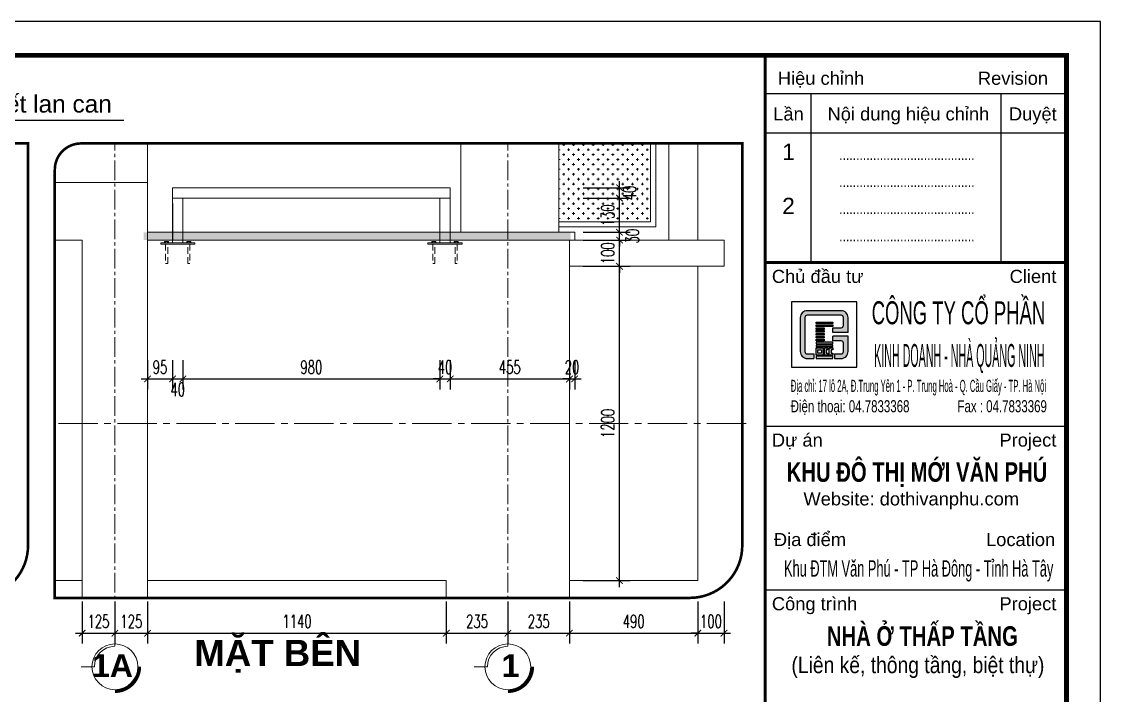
# Model space of a CAD drawing. Header units: millimetres. Extents: x -229618 to 2906, y -178063 to 96806.
# Drawn here: x -78039 to -73921, y -51573 to -49001 of the extents above; entities that cross this region are included whole.
import ezdxf
from ezdxf.enums import TextEntityAlignment as Align

# ---------------------------------------------------------------- set-up
doc = ezdxf.new("R2010")
doc.units = ezdxf.units.MM
doc.header["$LTSCALE"] = 200
doc.header["$MEASUREMENT"] = 0
doc.header["$PDMODE"] = 3
doc.header["$PDSIZE"] = 50
doc.linetypes.add('CENTER2', pattern=[1.125, 0.75, -0.125, 0.125, -0.125])
doc.linetypes.add('DASHED2', pattern=[0.375, 0.25, -0.125])
doc.layers.get('0').update_dxf_attribs({"color": 95, "linetype": 'CONTINUOUS'})
doc.layers.get('DEFPOINTS').update_dxf_attribs({"linetype": 'CONTINUOUS'})
for name, color, linetype in [('CUA', 145, 'CONTINUOUS'), ('DIM', 251, 'CONTINUOUS'), ('KHUNGTEN', 7, 'CONTINUOUS'), ('TEXT', 33, 'CONTINUOUS')]:
    doc.layers.add(name, color=color, linetype=linetype)
for name, color, linetype, lineweight in [('hatch', 250, 'CONTINUOUS', 5), ('khuat', 8, 'DASHED2', 15), ('nho', 252, 'CONTINUOUS', 15), ('thay', 7, 'CONTINUOUS', 18), ('tim', 18, 'CENTER2', 9)]:
    doc.layers.add(name, color=color, linetype=linetype, lineweight=lineweight)
doc.layers.add('in', color=203, linetype='CONTINUOUS', lineweight=5, plot=False)
doc.styles.add('Aria H B iso', font='Vharialb_0.ttf')
doc.styles.add('Arial iso', font='vnarial_0.ttf')
doc.styles.add('Arial N  iso', font='vnarialn_0.ttf')
doc.styles.add('khung', font='Vhcentn_0.ttf')
doc.styles.add('NHO2', font='vncc-rms.shx', dxfattribs={"width": 0.65})
doc.styles.add('Scale', font='vnsimli.shx', dxfattribs={"width": 0.65, "bigfont": 'bigfont.shx'})
doc.dimstyles.new('Scale', dxfattribs={"dimscale": 75, "dimtxt": 2, "dimasz": 1, "dimexe": 1.6, "dimexo": 0, "dimgap": 0.8, "dimtad": 1, "dimdec": 0, "dimzin": 0, "dimdsep": 46, "dimtxsty": 'Scale', "dimblk": 'ARCHTICK', "dimcen": 0.1, "dimdle": 1, "dimclrd": 256, "dimclre": 256, "dimclrt": 3, "dimadec": 0, "dimazin": 0, "dimtfac": 1, "dimtdec": 0, "dimtix": 1, "dimtmove": 2, "dimatfit": 3, "dimldrblk": 'ARCHTICK', "dimfxl": 0, "dimtolj": 1, "dimtzin": 0, "dimarcsym": 0})

# ---------------------------------------------------------------- blocks, each defined once
blk = doc.blocks.new('LO GO NHA QUANG NINH')
at = {"layer": 'hatch', "lineweight": -2}
for points in [[(865, 759, 0.414214), (759, 865), (241, 865, 0.414214), (135, 759), (135, 500), (205, 500), (205, 759, -0.414214), (241, 795), (759, 795, -0.414214), (795, 759), (795, 640, -0.414214), (759, 604), (632, 604), (632, 533), (865, 533)], [(342, 205), (241, 205, -0.414214), (205, 241), (205, 500), (135, 500), (135, 241, 0.414214), (241, 135), (342, 135)], [(865, 474), (632, 474), (632, 404), (759, 404, -0.414214), (795, 368), (795, 241, -0.414214), (759, 205), (658, 205), (658, 135), (759, 135, 0.414214), (865, 241)]]:
    blk.add_hatch(color=32, dxfattribs=at).paths.add_polyline_path(points)
h = blk.add_hatch(color=32, dxfattribs=at)
h.paths.add_polyline_path([(378, 428), (499, 428), (499, 404), (378, 404)])
h.paths.add_polyline_path([(378, 472), (499, 472), (499, 448), (378, 448)])
h.paths.add_polyline_path([(378, 516), (499, 516), (499, 492), (378, 492)])
h.paths.add_polyline_path([(378, 560), (499, 560), (499, 536), (378, 536)])
h.paths.add_polyline_path([(378, 604), (499, 604), (499, 580), (378, 580)])
h.paths.add_polyline_path([(378, 648), (632, 648), (632, 624), (378, 624)])
h.paths.add_polyline_path([(378, 692), (632, 692), (632, 668), (378, 668)])
h = blk.add_hatch(color=32, dxfattribs=at)
h.paths.add_polyline_path([(378, 316), (632, 316), (632, 340), (378, 340)])
h.paths.add_polyline_path([(378, 360), (632, 360), (632, 384), (378, 384)])
h.paths.add_polyline_path([(632, 216), (632, 188), (578, 188), (578, 296), (632, 296), (632, 268), (606, 268), (606, 216)])
h.paths.add_polyline_path([(558, 216), (558, 188), (503, 188), (503, 296), (558, 296), (558, 268), (532, 268), (532, 216)])
h.paths.add_polyline_path([(458, 216), (403, 216), (403, 268), (458, 268)], flags=16)
h.paths.add_polyline_path([(483, 188), (378, 188), (378, 296), (483, 296)])
h.paths.add_polyline_path([(378, 135), (632, 135), (632, 168), (378, 168)])
for p, q in [((632, 533), (632, 604)), ((865, 533), (632, 533)), ((865, 474), (632, 474)), ((632, 404), (632, 474)), ((342, 205), (342, 135)), ((658, 205), (658, 135))]:
    blk.add_line(p, q, dxfattribs=at)
for points in [[(865, 533), (865, 759, 0.414214), (759, 865), (241, 865, 0.414214), (135, 759), (135, 241, 0.414214), (241, 135), (342, 135)], [(632, 604), (759, 604, 0.414214), (795, 640), (795, 759, 0.414214), (759, 795), (241, 795, 0.414214), (205, 759), (205, 241, 0.414214), (241, 205), (342, 205)], [(658, 205), (759, 205, 0.414214), (795, 241), (795, 368, 0.414214), (759, 404), (632, 404)], [(658, 135), (759, 135, 0.414214), (865, 241), (865, 474)]]:
    blk.add_lwpolyline(points, format="xyb", dxfattribs=at)
for points in [[(378, 692), (632, 692), (632, 668), (378, 668)], [(378, 648), (632, 648), (632, 624), (378, 624)], [(378, 604), (499, 604), (499, 580), (378, 580)], [(378, 560), (499, 560), (499, 536), (378, 536)], [(378, 516), (499, 516), (499, 492), (378, 492)], [(378, 472), (499, 472), (499, 448), (378, 448)], [(378, 428), (499, 428), (499, 404), (378, 404)], [(378, 360), (632, 360), (632, 384), (378, 384)], [(378, 316), (632, 316), (632, 340), (378, 340)], [(483, 188), (378, 188), (378, 296), (483, 296)], [(378, 135), (632, 135), (632, 168), (378, 168)], [(458, 216), (403, 216), (403, 268), (458, 268)]]:
    blk.add_lwpolyline(points, close=True, dxfattribs=at)
for points in [[(558, 216), (558, 188), (503, 188), (503, 296), (558, 296), (558, 268), (532, 268), (532, 216), (558, 216)], [(632, 216), (632, 188), (578, 188), (578, 296), (632, 296), (632, 268), (606, 268), (606, 216), (632, 216)]]:
    blk.add_lwpolyline(points, dxfattribs=at)
at = {"layer": 'thay', "lineweight": -2}
blk.add_lwpolyline([(0, 0), (1000, 0), (1000, 1000), (0, 1000)], close=True, dxfattribs=at)
blk = doc.blocks.new('KhungA3')
at = {"layer": 'DEFPOINTS', "color": 8}
blk.add_lwpolyline([(-3.74, 3.81), (416.31, 3.81), (416.31, 300.81), (-3.74, 300.81)], close=True, dxfattribs=at)
at = {"layer": 'KHUNGTEN', "color": 4}
for points, const_width in [([(7.54, 8.99), (411.13, 8.99), (411.13, 295.64), (7.54, 295.64)], 0.724), ([(365.13, 295.64), (411.13, 295.64), (411.13, 8.99), (365.13, 8.99)], 0.466)]:
    blk.add_lwpolyline(points, close=True, dxfattribs=dict(at, const_width=const_width))
at = {"layer": 'KHUNGTEN', "color": 8, "const_width": 0.207}
for points in [[(365.13, 289.81), (411.13, 289.81)], [(372.13, 289.81), (372.13, 264.01)], [(401.13, 289.81), (401.13, 264.01)], [(365.13, 283.81), (411.13, 283.81)], [(365.13, 239.01), (411.13, 239.01)], [(365.13, 214.01), (411.13, 214.01)]]:
    blk.add_lwpolyline(points, dxfattribs=at)
at = {"layer": 'KHUNGTEN', "color": 4, "const_width": 0.466}
blk.add_lwpolyline([(365.13, 264.01), (411.13, 264.01)], dxfattribs=at)
at = {"layer": 'KHUNGTEN'}
blk.add_lwpolyline([(369.13, 248.01), (379.13, 248.01), (379.13, 258.01), (369.13, 258.01)], close=True, dxfattribs=at)
at = {"layer": 'DIM', "linetype": 'Continuous', "xscale": 0.009999999999999998, "yscale": 0.009999999999999998, "zscale": 0.009999999999999992}
blk.add_blockref('LO GO NHA QUANG NINH', (369.13, 248.01), dxfattribs=at)
at = {"layer": 'KHUNGTEN', "color": 8, "style": 'Arial iso'}
for s, height, width, p in [('HiÖu chØnh', 2, 1, (367.05, 291.16)), ('Chñ ®Çu t\xad', 2, 1, (366.14, 260.9)), ('§iÖn tho¹i: 04.7833368', 1.8479, 0.679517, (369.01, 241.14)), ('Dù ¸n', 2, 1, (366.14, 235.9)), ('Website: dothivanphu.com', 2, 1, (370.96, 226.92)), ('§Þa ®iÓm', 2, 1, (366.45, 220.71)), ('C«ng tr×nh', 2, 1, (366.14, 210.9))]:
    blk.add_text(s, height=height, dxfattribs=dict(at, width=width)).set_placement(p)
for s, height, width, p in [('Revision', 2, 1, (408.31, 291.16)), ('Client', 2, 1, (409.58, 260.9)), ('Fax : 04.7833369', 1.8479, 0.679517, (408.13, 241.14)), ('Project', 2, 1, (409.58, 235.9)), ('Location', 2, 1, (409.4, 220.71)), ('Project', 2, 1, (409.58, 210.9))]:
    blk.add_text(s, height=height, dxfattribs=dict(at, width=width)).set_placement(p, align=Align.RIGHT)
at = {"layer": 'KHUNGTEN', "color": 8, "style": 'Arial iso', "width": 1}
for s, p in [('LÇn', (368.68, 286.71)), ('Néi dung hiÖu chØnh', (386.99, 286.71)), ('DuyÖt', (405.98, 286.71))]:
    blk.add_text(s, height=2, dxfattribs=at).set_placement(p, align=Align.MIDDLE_CENTER)
at = {"layer": 'KHUNGTEN', "color": 8}
for s, height, style, width, p in [('1', 2.5, 'Arial N  iso', 1, (368.68, 279.67)), ('........................................', 1.738, 'NHO2', 0.8, (386.75, 279.67)), ('........................................', 1.738, 'NHO2', 0.8, (386.75, 275.53)), ('2', 2.5, 'Arial N  iso', 1, (368.68, 271.4)), ('........................................', 1.738, 'NHO2', 0.8, (386.75, 271.4)), ('........................................', 1.738, 'NHO2', 0.8, (386.75, 267.26))]:
    blk.add_text(s, height=height, dxfattribs=dict(at, style=style, width=width)).set_placement(p, align=Align.CENTER)
at = {"layer": 'KHUNGTEN', "style": 'khung'}
for s, width, p, p2 in [('c«ng ty cæ phÇn', 0.567651, (381.38, 254.59), (407.88, 254.59)), ('KINH DOANH - NHµ QU¶NG NINH', 0.310766, (381.76, 248.07), (407.76, 248.07))]:
    blk.add_text(s, height=3.5, dxfattribs=dict(at, width=width)).set_placement(p, p2, align=Align.FIT)
at = {"layer": 'KHUNGTEN', "color": 8, "style": 'Arial iso', "width": 0.452509}
blk.add_text('§Þa chØ: 17 l« 2A, §.Trung Yªn 1 - P. Trung Hoµ - Q. CÇu GiÊy - TP. Hµ Néi', height=1.8479, dxfattribs=at).set_placement((369.04, 244.25), (408, 244.25), align=Align.FIT)
at = {"layer": 'KHUNGTEN', "color": 7}
for s, height, style, width, p, p2 in [('KHU §¤ THÞ MíI V¡N PHó', 3, 'Aria H B iso', 0.742905, (368.41, 230.52), (408.19, 230.52)), ('Khu §TM V¨n Phó - TP Hµ §«ng - TØnh Hµ T©y', 2.5, 'Arial iso', 0.558949, (368, 216.04), (409.11, 216.04)), ('nhµ ë thÊp tÇng ', 3, 'Aria H B iso', 0.745677, (374.53, 205.47), (404.57, 205.47)), ('(Liªn kÕ, th«ng tÇng, biÖt thù)', 2.5, 'Arial iso', 0.850064, (369.13, 201.3), (407.75, 201.3))]:
    blk.add_text(s, height=height, dxfattribs=dict(at, style=style, width=width)).set_placement(p, p2, align=Align.FIT)
blk = doc.blocks.new('_ArchTick')
at = {"color": 0, "linetype": 'ByBlock', "const_width": 0.15}
blk.add_lwpolyline([(-0.5, -0.5), (0.5, 0.5)], dxfattribs=at)
blk = doc.blocks.new('*D2674')
at = {"layer": 'DEFPOINTS', "color": 0}
for p in [(-77807.9, -51214.3), (-77682.9, -51214.3), (-77682.9, -51335.8)]:
    blk.add_point(p, dxfattribs=at)
at = {"layer": 'DIM', "lineweight": -2}
for p, q in [((-77807.9, -51214.3), (-77807.9, -51375.8)), ((-77682.9, -51214.3), (-77682.9, -51375.8)), ((-77832.9, -51335.8), (-77657.9, -51335.8))]:
    blk.add_line(p, q, dxfattribs=at)
at = {"layer": 'DIM', "lineweight": -2, "xscale": 25, "yscale": 25, "zscale": 25, "rotation": 180}
blk.add_blockref('_ArchTick', (-77807.9, -51335.8), dxfattribs=at)
at = {"layer": 'DIM', "lineweight": -2, "xscale": 25, "yscale": 25, "zscale": 25}
blk.add_blockref('_ArchTick', (-77682.9, -51335.8), dxfattribs=at)
at = {"layer": 'DIM', "color": 3, "insert": (-77745.4, -51290.8), "char_height": 50, "attachment_point": 5, "style": 'Scale'}
blk.add_mtext('\\A1;125', dxfattribs=at)
blk = doc.blocks.new('*D2675')
at = {"layer": 'DEFPOINTS', "color": 0}
for p in [(-77682.9, -51214.3), (-77557.9, -51214.3), (-77557.9, -51335.8)]:
    blk.add_point(p, dxfattribs=at)
at = {"layer": 'DIM', "lineweight": -2}
for p, q in [((-77682.9, -51214.3), (-77682.9, -51375.8)), ((-77557.9, -51214.3), (-77557.9, -51375.8)), ((-77707.9, -51335.8), (-77532.9, -51335.8))]:
    blk.add_line(p, q, dxfattribs=at)
at = {"layer": 'DIM', "lineweight": -2, "xscale": 25, "yscale": 25, "zscale": 25, "rotation": 180}
blk.add_blockref('_ArchTick', (-77682.9, -51335.8), dxfattribs=at)
at = {"layer": 'DIM', "lineweight": -2, "xscale": 25, "yscale": 25, "zscale": 25}
blk.add_blockref('_ArchTick', (-77557.9, -51335.8), dxfattribs=at)
at = {"layer": 'DIM', "color": 3, "insert": (-77620.4, -51290.8), "char_height": 50, "attachment_point": 5, "style": 'Scale'}
blk.add_mtext('\\A1;125', dxfattribs=at)
blk = doc.blocks.new('*D2676')
at = {"layer": 'DEFPOINTS', "color": 0}
for p in [(-77557.9, -51214.3), (-76417.9, -51214.3), (-76417.9, -51335.8)]:
    blk.add_point(p, dxfattribs=at)
at = {"layer": 'DIM', "lineweight": -2}
for p, q in [((-77557.9, -51214.3), (-77557.9, -51375.8)), ((-76417.9, -51214.3), (-76417.9, -51375.8)), ((-77582.9, -51335.8), (-76392.9, -51335.8))]:
    blk.add_line(p, q, dxfattribs=at)
at = {"layer": 'DIM', "lineweight": -2, "xscale": 25, "yscale": 25, "zscale": 25, "rotation": 180}
blk.add_blockref('_ArchTick', (-77557.9, -51335.8), dxfattribs=at)
at = {"layer": 'DIM', "lineweight": -2, "xscale": 25, "yscale": 25, "zscale": 25}
blk.add_blockref('_ArchTick', (-76417.9, -51335.8), dxfattribs=at)
at = {"layer": 'DIM', "color": 3, "insert": (-76987.9, -51290.8), "char_height": 50, "attachment_point": 5, "style": 'Scale'}
blk.add_mtext('\\A1;1140', dxfattribs=at)
blk = doc.blocks.new('*D2677')
at = {"layer": 'DEFPOINTS', "color": 0}
for p in [(-76417.9, -51214.3), (-76182.9, -51214.3), (-76182.9, -51335.8)]:
    blk.add_point(p, dxfattribs=at)
at = {"layer": 'DIM', "lineweight": -2}
for p, q in [((-76417.9, -51214.3), (-76417.9, -51375.8)), ((-76182.9, -51214.3), (-76182.9, -51375.8)), ((-76442.9, -51335.8), (-76157.9, -51335.8))]:
    blk.add_line(p, q, dxfattribs=at)
at = {"layer": 'DIM', "lineweight": -2, "xscale": 25, "yscale": 25, "zscale": 25, "rotation": 180}
blk.add_blockref('_ArchTick', (-76417.9, -51335.8), dxfattribs=at)
at = {"layer": 'DIM', "lineweight": -2, "xscale": 25, "yscale": 25, "zscale": 25}
blk.add_blockref('_ArchTick', (-76182.9, -51335.8), dxfattribs=at)
at = {"layer": 'DIM', "color": 3, "insert": (-76300.4, -51290.8), "char_height": 50, "attachment_point": 5, "style": 'Scale'}
blk.add_mtext('\\A1;235', dxfattribs=at)
blk = doc.blocks.new('*D2678')
at = {"layer": 'DEFPOINTS', "color": 0}
for p in [(-76182.9, -51214.3), (-75947.9, -51214.3), (-75947.9, -51335.8)]:
    blk.add_point(p, dxfattribs=at)
at = {"layer": 'DIM', "lineweight": -2}
for p, q in [((-76182.9, -51214.3), (-76182.9, -51375.8)), ((-75947.9, -51214.3), (-75947.9, -51375.8)), ((-76207.9, -51335.8), (-75922.9, -51335.8))]:
    blk.add_line(p, q, dxfattribs=at)
at = {"layer": 'DIM', "lineweight": -2, "xscale": 25, "yscale": 25, "zscale": 25, "rotation": 180}
blk.add_blockref('_ArchTick', (-76182.9, -51335.8), dxfattribs=at)
at = {"layer": 'DIM', "lineweight": -2, "xscale": 25, "yscale": 25, "zscale": 25}
blk.add_blockref('_ArchTick', (-75947.9, -51335.8), dxfattribs=at)
at = {"layer": 'DIM', "color": 3, "insert": (-76065.4, -51290.8), "char_height": 50, "attachment_point": 5, "style": 'Scale'}
blk.add_mtext('\\A1;235', dxfattribs=at)
blk = doc.blocks.new('*D2679')
at = {"layer": 'DEFPOINTS', "color": 0}
for p in [(-75947.9, -51214.3), (-75457.9, -51214.3), (-75457.9, -51335.8)]:
    blk.add_point(p, dxfattribs=at)
at = {"layer": 'DIM', "lineweight": -2}
for p, q in [((-75947.9, -51214.3), (-75947.9, -51375.8)), ((-75457.9, -51214.3), (-75457.9, -51375.8)), ((-75972.9, -51335.8), (-75432.9, -51335.8))]:
    blk.add_line(p, q, dxfattribs=at)
at = {"layer": 'DIM', "lineweight": -2, "xscale": 25, "yscale": 25, "zscale": 25, "rotation": 180}
blk.add_blockref('_ArchTick', (-75947.9, -51335.8), dxfattribs=at)
at = {"layer": 'DIM', "lineweight": -2, "xscale": 25, "yscale": 25, "zscale": 25}
blk.add_blockref('_ArchTick', (-75457.9, -51335.8), dxfattribs=at)
at = {"layer": 'DIM', "color": 3, "insert": (-75702.9, -51290.8), "char_height": 50, "attachment_point": 5, "style": 'Scale'}
blk.add_mtext('\\A1;490', dxfattribs=at)
blk = doc.blocks.new('*D2680')
at = {"layer": 'DEFPOINTS', "color": 0}
for p in [(-75457.9, -51214.3), (-75357.9, -51214.3), (-75357.9, -51335.8)]:
    blk.add_point(p, dxfattribs=at)
at = {"layer": 'DIM', "lineweight": -2}
for p, q in [((-75457.9, -51214.3), (-75457.9, -51375.8)), ((-75357.9, -51214.3), (-75357.9, -51375.8)), ((-75457.9, -51335.8), (-75482.9, -51335.8)), ((-75457.9, -51335.8), (-75357.9, -51335.8)), ((-75357.9, -51335.8), (-75332.9, -51335.8))]:
    blk.add_line(p, q, dxfattribs=at)
at = {"layer": 'DIM', "lineweight": -2, "xscale": 25, "yscale": 25, "zscale": 25}
blk.add_blockref('_ArchTick', (-75457.9, -51335.8), dxfattribs=at)
at = {"layer": 'DIM', "lineweight": -2, "xscale": 25, "yscale": 25, "zscale": 25, "rotation": 180}
blk.add_blockref('_ArchTick', (-75357.9, -51335.8), dxfattribs=at)
at = {"layer": 'DIM', "color": 3, "insert": (-75407.9, -51290.8), "char_height": 50, "attachment_point": 5, "style": 'Scale'}
blk.add_mtext('\\A1;100', dxfattribs=at)
blk = doc.blocks.new('*D2681')
at = {"layer": 'DEFPOINTS', "color": 0}
for p in [(-77557.9, -50293.7), (-77462.9, -50293.7), (-77462.9, -50365.1)]:
    blk.add_point(p, dxfattribs=at)
at = {"layer": 'DIM', "lineweight": -2}
for p, q in [((-77557.9, -50293.7), (-77557.9, -50405.1)), ((-77462.9, -50293.7), (-77462.9, -50405.1)), ((-77582.9, -50365.1), (-77437.9, -50365.1))]:
    blk.add_line(p, q, dxfattribs=at)
at = {"layer": 'DIM', "lineweight": -2, "xscale": 25, "yscale": 25, "zscale": 25, "rotation": 180}
blk.add_blockref('_ArchTick', (-77557.9, -50365.1), dxfattribs=at)
at = {"layer": 'DIM', "lineweight": -2, "xscale": 25, "yscale": 25, "zscale": 25}
blk.add_blockref('_ArchTick', (-77462.9, -50365.1), dxfattribs=at)
at = {"layer": 'DIM', "color": 3, "insert": (-77510.4, -50320.1), "char_height": 50, "attachment_point": 5, "style": 'Scale'}
blk.add_mtext('\\A1;95', dxfattribs=at)
blk = doc.blocks.new('*D2682')
at = {"layer": 'DEFPOINTS', "color": 0}
for p in [(-77462.9, -50293.7), (-77422.9, -50293.7), (-77422.9, -50365.1)]:
    blk.add_point(p, dxfattribs=at)
at = {"layer": 'DIM', "lineweight": -2}
for p, q in [((-77462.9, -50293.7), (-77462.9, -50405.1)), ((-77422.9, -50293.7), (-77422.9, -50405.1)), ((-77487.9, -50365.1), (-77397.9, -50365.1))]:
    blk.add_line(p, q, dxfattribs=at)
at = {"layer": 'DIM', "lineweight": -2, "xscale": 25, "yscale": 25, "zscale": 25, "rotation": 180}
blk.add_blockref('_ArchTick', (-77462.9, -50365.1), dxfattribs=at)
at = {"layer": 'DIM', "lineweight": -2, "xscale": 25, "yscale": 25, "zscale": 25}
blk.add_blockref('_ArchTick', (-77422.9, -50365.1), dxfattribs=at)
at = {"layer": 'DIM', "color": 3, "insert": (-77442.9, -50405.5), "char_height": 50, "attachment_point": 5, "style": 'Scale'}
blk.add_mtext('\\A1;40', dxfattribs=at)
blk = doc.blocks.new('*D2683')
at = {"layer": 'DEFPOINTS', "color": 0}
for p in [(-77422.9, -50293.7), (-76442.9, -50293.7), (-76442.9, -50365.1)]:
    blk.add_point(p, dxfattribs=at)
at = {"layer": 'DIM', "lineweight": -2}
for p, q in [((-77422.9, -50293.7), (-77422.9, -50405.1)), ((-76442.9, -50293.7), (-76442.9, -50405.1)), ((-77447.9, -50365.1), (-76417.9, -50365.1))]:
    blk.add_line(p, q, dxfattribs=at)
at = {"layer": 'DIM', "lineweight": -2, "xscale": 25, "yscale": 25, "zscale": 25, "rotation": 180}
blk.add_blockref('_ArchTick', (-77422.9, -50365.1), dxfattribs=at)
at = {"layer": 'DIM', "lineweight": -2, "xscale": 25, "yscale": 25, "zscale": 25}
blk.add_blockref('_ArchTick', (-76442.9, -50365.1), dxfattribs=at)
at = {"layer": 'DIM', "color": 3, "insert": (-76932.9, -50320.1), "char_height": 50, "attachment_point": 5, "style": 'Scale'}
blk.add_mtext('\\A1;980', dxfattribs=at)
blk = doc.blocks.new('*D2684')
at = {"layer": 'DEFPOINTS', "color": 0}
for p in [(-76442.9, -50293.7), (-76402.9, -50293.7), (-76402.9, -50365.1)]:
    blk.add_point(p, dxfattribs=at)
at = {"layer": 'DIM', "lineweight": -2}
for p, q in [((-76442.9, -50293.7), (-76442.9, -50405.1)), ((-76402.9, -50293.7), (-76402.9, -50405.1)), ((-76442.9, -50365.1), (-76467.9, -50365.1)), ((-76442.9, -50365.1), (-76402.9, -50365.1)), ((-76402.9, -50365.1), (-76377.9, -50365.1))]:
    blk.add_line(p, q, dxfattribs=at)
at = {"layer": 'DIM', "lineweight": -2, "xscale": 25, "yscale": 25, "zscale": 25}
blk.add_blockref('_ArchTick', (-76442.9, -50365.1), dxfattribs=at)
at = {"layer": 'DIM', "lineweight": -2, "xscale": 25, "yscale": 25, "zscale": 25, "rotation": 180}
blk.add_blockref('_ArchTick', (-76402.9, -50365.1), dxfattribs=at)
at = {"layer": 'DIM', "color": 3, "insert": (-76422.9, -50320.1), "char_height": 50, "attachment_point": 5, "style": 'Scale'}
blk.add_mtext('\\A1;40', dxfattribs=at)
blk = doc.blocks.new('*D2685')
at = {"layer": 'DEFPOINTS', "color": 0}
for p in [(-76402.9, -50293.7), (-75947.9, -50293.7), (-75947.9, -50365.1)]:
    blk.add_point(p, dxfattribs=at)
at = {"layer": 'DIM', "lineweight": -2}
for p, q in [((-76402.9, -50293.7), (-76402.9, -50405.1)), ((-75947.9, -50293.7), (-75947.9, -50405.1)), ((-76427.9, -50365.1), (-75922.9, -50365.1))]:
    blk.add_line(p, q, dxfattribs=at)
at = {"layer": 'DIM', "lineweight": -2, "xscale": 25, "yscale": 25, "zscale": 25, "rotation": 180}
blk.add_blockref('_ArchTick', (-76402.9, -50365.1), dxfattribs=at)
at = {"layer": 'DIM', "lineweight": -2, "xscale": 25, "yscale": 25, "zscale": 25}
blk.add_blockref('_ArchTick', (-75947.9, -50365.1), dxfattribs=at)
at = {"layer": 'DIM', "color": 3, "insert": (-76175.4, -50320.1), "char_height": 50, "attachment_point": 5, "style": 'Scale'}
blk.add_mtext('\\A1;455', dxfattribs=at)
blk = doc.blocks.new('*D2686')
at = {"layer": 'DEFPOINTS', "color": 0}
for p in [(-75947.9, -50293.7), (-75927.9, -50293.7), (-75927.9, -50365.1)]:
    blk.add_point(p, dxfattribs=at)
at = {"layer": 'DIM', "lineweight": -2}
for p, q in [((-75947.9, -50293.7), (-75947.9, -50405.1)), ((-75927.9, -50293.7), (-75927.9, -50405.1)), ((-75947.9, -50365.1), (-75972.9, -50365.1)), ((-75947.9, -50365.1), (-75927.9, -50365.1)), ((-75927.9, -50365.1), (-75902.9, -50365.1))]:
    blk.add_line(p, q, dxfattribs=at)
at = {"layer": 'DIM', "lineweight": -2, "xscale": 25, "yscale": 25, "zscale": 25}
blk.add_blockref('_ArchTick', (-75947.9, -50365.1), dxfattribs=at)
at = {"layer": 'DIM', "lineweight": -2, "xscale": 25, "yscale": 25, "zscale": 25, "rotation": 180}
blk.add_blockref('_ArchTick', (-75927.9, -50365.1), dxfattribs=at)
at = {"layer": 'DIM', "color": 3, "insert": (-75937.9, -50320.1), "char_height": 50, "attachment_point": 5, "style": 'Scale'}
blk.add_mtext('\\A1;20', dxfattribs=at)
blk = doc.blocks.new('*U800')
at = {"layer": 'thay', "ltscale": 600}
for p, q in [((0, -434.9), (0, -384.9)), ((78.3, -513.2), (128.3, -513.2))]:
    blk.add_line(p, q, dxfattribs=at)
at = {"layer": 'thay', "ltscale": 600, "const_width": 12.5}
blk.add_lwpolyline([(-93.8, -513.2, 0.414214), (0, -607, 0.414214)], format="xyb", dxfattribs=at)
at = {"layer": 'thay', "ltscale": 600}
blk.add_circle((0, -513.2), 87.5, dxfattribs=at)
blk.add_arc((0, -513.2), 78.3, 0, 90, dxfattribs=at)
at = {"layer": 'TEXT', "linetype": 'Continuous', "style": 'Aria H B iso'}
blk.add_attdef('A', text='', height=87.5, dxfattribs=at).set_placement((0, -552.6), align=Align.CENTER)
blk = doc.blocks.new('*D2692')
at = {"layer": 'DEFPOINTS', "color": 0}
for p in [(-75894.9, -49934.9), (-75756.7, -49934.9), (-75894.9, -51134.9)]:
    blk.add_point(p, dxfattribs=at)
at = {"layer": 'DIM', "lineweight": -2}
for p, q in [((-75894.9, -49934.9), (-75716.7, -49934.9)), ((-75756.7, -51159.9), (-75756.7, -49909.9)), ((-75894.9, -51134.9), (-75716.7, -51134.9))]:
    blk.add_line(p, q, dxfattribs=at)
at = {"layer": 'DIM', "lineweight": -2, "xscale": 25, "yscale": 25, "zscale": 25}
for p, rotation in [((-75756.7, -49934.9), 90), ((-75756.7, -51134.9), 270)]:
    blk.add_blockref('_ArchTick', p, dxfattribs=dict(at, rotation=rotation))
at = {"layer": 'DIM', "color": 3, "insert": (-75801.7, -50534.9), "char_height": 50, "attachment_point": 5, "rotation": 90, "style": 'Scale'}
blk.add_mtext('\\A1;1200', dxfattribs=at)
blk = doc.blocks.new('*D2693')
at = {"layer": 'DEFPOINTS', "color": 0}
for p in [(-75894.9, -49834.9), (-75756.7, -49834.9), (-75894.9, -49934.9)]:
    blk.add_point(p, dxfattribs=at)
at = {"layer": 'DIM', "lineweight": -2}
for p, q in [((-75756.7, -49834.9), (-75756.7, -49809.9)), ((-75894.9, -49834.9), (-75716.7, -49834.9)), ((-75756.7, -49934.9), (-75756.7, -49834.9)), ((-75894.9, -49934.9), (-75716.7, -49934.9)), ((-75756.7, -49934.9), (-75756.7, -49959.9))]:
    blk.add_line(p, q, dxfattribs=at)
at = {"layer": 'DIM', "lineweight": -2, "xscale": 25, "yscale": 25, "zscale": 25}
for p, rotation in [((-75756.7, -49834.9), 270), ((-75756.7, -49934.9), 90)]:
    blk.add_blockref('_ArchTick', p, dxfattribs=dict(at, rotation=rotation))
at = {"layer": 'DIM', "color": 3, "insert": (-75801.7, -49884.9), "char_height": 50, "attachment_point": 5, "rotation": 90, "style": 'Scale'}
blk.add_mtext('\\A1;100', dxfattribs=at)
blk = doc.blocks.new('*D2694')
at = {"layer": 'DEFPOINTS', "color": 0}
for p in [(-75894.9, -49804.9), (-75756.7, -49804.9), (-75894.9, -49834.9)]:
    blk.add_point(p, dxfattribs=at)
at = {"layer": 'DIM', "lineweight": -2}
for p, q in [((-75756.7, -49804.9), (-75756.7, -49779.9)), ((-75894.9, -49804.9), (-75716.7, -49804.9)), ((-75756.7, -49834.9), (-75756.7, -49804.9)), ((-75894.9, -49834.9), (-75716.7, -49834.9)), ((-75756.7, -49834.9), (-75756.7, -49859.9))]:
    blk.add_line(p, q, dxfattribs=at)
at = {"layer": 'DIM', "lineweight": -2, "xscale": 25, "yscale": 25, "zscale": 25}
for p, rotation in [((-75756.7, -49804.9), 270), ((-75756.7, -49834.9), 90)]:
    blk.add_blockref('_ArchTick', p, dxfattribs=dict(at, rotation=rotation))
at = {"layer": 'DIM', "color": 3, "insert": (-75707.4, -49819.9), "char_height": 50, "attachment_point": 5, "rotation": 90, "style": 'Scale'}
blk.add_mtext('\\A1;30', dxfattribs=at)
blk = doc.blocks.new('*D2695')
at = {"layer": 'DEFPOINTS', "color": 0}
for p in [(-75894.9, -49674.9), (-75756.7, -49674.9), (-75894.9, -49804.9)]:
    blk.add_point(p, dxfattribs=at)
at = {"layer": 'DIM', "lineweight": -2}
for p, q in [((-75756.7, -49829.9), (-75756.7, -49649.9)), ((-75894.9, -49674.9), (-75716.7, -49674.9)), ((-75894.9, -49804.9), (-75716.7, -49804.9))]:
    blk.add_line(p, q, dxfattribs=at)
at = {"layer": 'DIM', "lineweight": -2, "xscale": 25, "yscale": 25, "zscale": 25}
for p, rotation in [((-75756.7, -49674.9), 90), ((-75756.7, -49804.9), 270)]:
    blk.add_blockref('_ArchTick', p, dxfattribs=dict(at, rotation=rotation))
at = {"layer": 'DIM', "color": 3, "insert": (-75801.7, -49739.9), "char_height": 50, "attachment_point": 5, "rotation": 90, "style": 'Scale'}
blk.add_mtext('\\A1;130', dxfattribs=at)
blk = doc.blocks.new('*D2696')
at = {"layer": 'DEFPOINTS', "color": 0}
for p in [(-75894.9, -49634.9), (-75756.7, -49634.9), (-75894.9, -49674.9)]:
    blk.add_point(p, dxfattribs=at)
at = {"layer": 'DIM', "lineweight": -2}
for p, q in [((-75756.7, -49699.9), (-75756.7, -49609.9)), ((-75894.9, -49634.9), (-75716.7, -49634.9)), ((-75894.9, -49674.9), (-75716.7, -49674.9))]:
    blk.add_line(p, q, dxfattribs=at)
at = {"layer": 'DIM', "lineweight": -2, "xscale": 25, "yscale": 25, "zscale": 25}
for p, rotation in [((-75756.7, -49634.9), 90), ((-75756.7, -49674.9), 270)]:
    blk.add_blockref('_ArchTick', p, dxfattribs=dict(at, rotation=rotation))
at = {"layer": 'DIM', "color": 3, "insert": (-75718.4, -49654.9), "char_height": 50, "attachment_point": 5, "rotation": 90, "style": 'Scale'}
blk.add_mtext('\\A1;40', dxfattribs=at)

msp = doc.modelspace()

# ---------------------------------------------------------------- hatches: boundary and pattern name
at = {"layer": 'hatch'}
h = msp.add_hatch(dxfattribs=at)
h.set_pattern_fill('CROSS', color=256, scale=75, style=0)
h.set_pattern_definition([(180, (112060, -125745.945), (-18.75, 18.75), [9.375, -28.125]), (90, (112055.313, -125750.632), (18.75, 18.75), [9.375, -28.125])])
h.paths.add_polyline_path([(-75987.9, -49764.9), (-75987.9, -49465.9), (-75637.9, -49465.9), (-75637.9, -49764.9)])
h = msp.add_hatch(dxfattribs=at)
h.set_pattern_fill('CATTHO', color=256, scale=15, angle=90, style=0)
h.set_pattern_definition([(52.5, (-156718.333, 21206.626), (28.9023565, -0.9449004), [4.5, -22.8, 0, -25.5, 0, -24.375]), (82.5, (-156718.333, 21206.626), (42.332191, 26.54665), [4.5, -12.3, 0, -20.55, 0, -7.875]), (122.5, (-156718.333, 21188.176), (0.084886, 46.712128), [4.5, -7.5, 0, -27, 0, -35.25]), (132.5, (-156718.333, 21188.176), (13.165133, 45.091899), [4.5, -3.75, 0, -17.7, 0, -20.25])])
h.paths.add_polyline_path([(-76442.9, -49804.9), (-76402.9, -49804.9), (-76402.9, -49834.9), (-76442.9, -49834.9)])
h.paths.add_polyline_path([(-77422.9, -49804.9), (-76442.9, -49804.9), (-76442.9, -49834.9), (-77422.9, -49834.9)])
h.paths.add_polyline_path([(-77462.9, -49804.9), (-77422.9, -49804.9), (-77422.9, -49834.9), (-77462.9, -49834.9)])
h.paths.add_polyline_path([(-77572.9, -49804.9), (-77462.9, -49804.9), (-77462.9, -49834.9), (-77572.9, -49834.9)])
h.paths.add_polyline_path([(-75942.9, -49804.9), (-75942.9, -49834.9), (-76402.9, -49834.9), (-76402.9, -49804.9)])

# ---------------------------------------------------------------- linework, layer by layer
at = {"layer": 'CUA', "linetype": 'Continuous'}
msp.add_line((-77462.9, -49694.9), (-77462.9, -49834.9), dxfattribs=at)
at = {"layer": 'hatch', "linetype": 'Continuous'}
msp.add_lwpolyline([(-75637.9, -49465.9), (-75637.9, -49764.9), (-75987.9, -49764.9)], dxfattribs=at)
at = {"layer": 'in'}
msp.add_lwpolyline([(-84422.3, -49000.5), (-73921.2, -49000.5), (-73921.2, -56425.5), (-84422.3, -56425.5)], close=True, dxfattribs=at)
at = {"layer": 'khuat', "color": 5, "const_width": 10}
for points in [[(-78014.4, -49465.9), (-80479.6, -49465.9, 0.414214), (-80579.6, -49565.9), (-80579.6, -51201), (-78214.4, -51201, 0.414214), (-78014.4, -51001)], [(-75288.2, -49465.9), (-77812.2, -49465.9, 0.414214), (-77912.2, -49565.9), (-77912.2, -51201), (-75488.2, -51201, 0.414214), (-75288.2, -51001)]]:
    msp.add_lwpolyline(points, format="xyb", close=True, dxfattribs=at)
at = {"layer": 'khuat'}
for points in [[(-77422.9, -49804.9), (-77462.9, -49804.9), (-77462.9, -49844.9), (-77422.9, -49844.9)], [(-76402.9, -49804.9), (-76442.9, -49804.9), (-76442.9, -49844.9), (-76402.9, -49844.9)]]:
    msp.add_lwpolyline(points, close=True, dxfattribs=at)
at = {"layer": 'khuat', "ltscale": 0.5}
for points in [[(-77489.4, -49924.9), (-77481.4, -49924.9), (-77481.4, -49849.9), (-77489.4, -49849.9)], [(-77396.4, -49924.9), (-77404.4, -49924.9), (-77404.4, -49849.9), (-77396.4, -49849.9)], [(-76469.4, -49924.9), (-76461.4, -49924.9), (-76461.4, -49849.9), (-76469.4, -49849.9)], [(-76376.4, -49924.9), (-76384.4, -49924.9), (-76384.4, -49849.9), (-76376.4, -49849.9)]]:
    msp.add_lwpolyline(points, close=True, dxfattribs=at)
at = {"layer": 'nho', "linetype": 'Continuous'}
for points in [[(-75567.9, -49465.9), (-75567.9, -49834.9), (-76002.9, -49834.9)], [(-75617.9, -49465.9), (-75617.9, -49784.9), (-75987.9, -49784.9)]]:
    msp.add_lwpolyline(points, dxfattribs=at)
at = {"layer": 'thay', "linetype": 'Continuous'}
for p, q in [((-77557.9, -51201), (-77557.9, -49465.9)), ((-76362.9, -49804.9), (-76362.9, -49465.9)), ((-75987.9, -49804.9), (-75987.9, -49465.9)), ((-75567.9, -49465.9), (-75567.9, -49834.9)), ((-75457.9, -49465.9), (-75457.9, -49834.9)), ((-77912.2, -49614.9), (-77557.9, -49614.9)), ((-77462.9, -49634.9), (-76402.9, -49634.9)), ((-77462.9, -49674.9), (-77462.9, -49634.9)), ((-76402.9, -49674.9), (-76402.9, -49634.9)), ((-77462.9, -49674.9), (-76402.9, -49674.9)), ((-77557.9, -49804.9), (-75927.9, -49804.9)), ((-75927.9, -49804.9), (-75927.9, -49834.9)), ((-77912.2, -49834.9), (-77807.9, -49834.9)), ((-77807.9, -49834.9), (-77807.9, -51201)), ((-77557.9, -49834.9), (-75357.9, -49834.9)), ((-75947.9, -49834.9), (-75947.9, -51201)), ((-75357.9, -49934.9), (-75357.9, -49834.9)), ((-75947.9, -49934.9), (-75357.9, -49934.9)), ((-75457.9, -49934.9), (-75457.9, -51134.9)), ((-77557.9, -51134.9), (-76417.9, -51134.9)), ((-76417.9, -51134.9), (-76417.9, -51201)), ((-75947.9, -51134.9), (-75457.9, -51134.9))]:
    msp.add_line(p, q, dxfattribs=at)
at = {"layer": 'thay'}
for p, q in [((-77492.9, -49840.9), (-77492.9, -49844.9)), ((-77492.9, -49844.9), (-77477.9, -49844.9)), ((-77478.9, -49839.9), (-77491.9, -49839.9)), ((-77489.2, -49840.9), (-77489.2, -49844.9)), ((-77481.7, -49840.9), (-77481.7, -49844.9)), ((-77477.9, -49844.9), (-77477.9, -49840.9)), ((-77407.9, -49844.9), (-77407.9, -49840.9)), ((-77392.9, -49844.9), (-77407.9, -49844.9)), ((-77406.9, -49839.9), (-77393.9, -49839.9)), ((-77404.2, -49840.9), (-77404.2, -49844.9)), ((-77396.7, -49840.9), (-77396.7, -49844.9)), ((-77392.9, -49840.9), (-77392.9, -49844.9)), ((-76472.9, -49840.9), (-76472.9, -49844.9)), ((-76472.9, -49844.9), (-76457.9, -49844.9)), ((-76458.9, -49839.9), (-76471.9, -49839.9)), ((-76469.2, -49840.9), (-76469.2, -49844.9)), ((-76461.7, -49840.9), (-76461.7, -49844.9)), ((-76457.9, -49844.9), (-76457.9, -49840.9)), ((-76387.9, -49844.9), (-76387.9, -49840.9)), ((-76372.9, -49844.9), (-76387.9, -49844.9)), ((-76386.9, -49839.9), (-76373.9, -49839.9)), ((-76384.2, -49840.9), (-76384.2, -49844.9)), ((-76376.7, -49840.9), (-76376.7, -49844.9)), ((-76372.9, -49840.9), (-76372.9, -49844.9))]:
    msp.add_line(p, q, dxfattribs=at)
for points in [[(-77422.9, -49804.9), (-77462.9, -49804.9), (-77462.9, -49674.9), (-77422.9, -49674.9)], [(-76402.9, -49804.9), (-76442.9, -49804.9), (-76442.9, -49674.9), (-76402.9, -49674.9)], [(-76402.9, -49804.9), (-76442.9, -49804.9), (-76442.9, -49674.9), (-76402.9, -49674.9)], [(-77377.9, -49849.9), (-77507.9, -49849.9), (-77507.9, -49844.9), (-77377.9, -49844.9)], [(-76357.9, -49849.9), (-76487.9, -49849.9), (-76487.9, -49844.9), (-76357.9, -49844.9)]]:
    msp.add_lwpolyline(points, close=True, dxfattribs=at)
at = {"layer": 'thay', "linetype": 'Continuous'}
msp.add_lwpolyline([(-77807.9, -51134.9), (-77912.2, -51134.9)], dxfattribs=at)
at = {"layer": 'thay'}
for centre, start, end in [((-77491.9, -49840.9), 90, 180), ((-77490.2, -49840.9), 0, 90), ((-77488.2, -49840.9), 90, 180), ((-77482.7, -49840.9), 0, 90), ((-77480.7, -49840.9), 90, 180), ((-77478.9, -49840.9), 0, 90), ((-77406.9, -49840.9), 90, 180), ((-77405.2, -49840.9), 0, 90), ((-77403.2, -49840.9), 90, 180), ((-77397.7, -49840.9), 0, 90), ((-77395.7, -49840.9), 90, 180), ((-77393.9, -49840.9), 0, 90), ((-76471.9, -49840.9), 90, 180), ((-76470.2, -49840.9), 0, 90), ((-76468.2, -49840.9), 90, 180), ((-76462.7, -49840.9), 0, 90), ((-76460.7, -49840.9), 90, 180), ((-76458.9, -49840.9), 0, 90), ((-76386.9, -49840.9), 90, 180), ((-76385.2, -49840.9), 0, 90), ((-76383.2, -49840.9), 90, 180), ((-76377.7, -49840.9), 0, 90), ((-76375.7, -49840.9), 90, 180), ((-76373.9, -49840.9), 0, 90)]:
    msp.add_arc(centre, 0.994, start, end, dxfattribs=at)
at = {"layer": 'tim', "ltscale": 0.5}
for p, q in [((-77682.9, -51293.4), (-77682.9, -49465.9)), ((-76182.9, -51293.4), (-76182.9, -49465.9))]:
    msp.add_line(p, q, dxfattribs=at)
at = {"layer": 'tim'}
msp.add_line((-75273.2, -50534.9), (-77912.2, -50534.9), dxfattribs=at)

# ---------------------------------------------------------------- block references
at = {"layer": 'hatch'}
ref = msp.add_blockref('*U800', (-77682.9, -50950.9), dxfattribs=dict(at, xscale=-1))
ref.add_attrib('A', '1A', dxfattribs={"layer": 'TEXT', "linetype": 'Continuous', "height": 87.5, "style": 'Aria H B iso'}).set_placement((-77692.1, -51503.5), align=Align.CENTER)
ref = msp.add_blockref('*U800', (-76182.9, -50950.9), dxfattribs=dict(at, xscale=-1))
ref.add_attrib('A', '1', dxfattribs={"layer": 'TEXT', "linetype": 'Continuous', "height": 87.5, "style": 'Aria H B iso'}).set_placement((-76172.7, -51503.5), align=Align.CENTER)
at = {"layer": 'KHUNGTEN', "xscale": 25, "yscale": 25, "zscale": 25.00000000000008}
msp.add_blockref('KhungA3', (-84328.8, -56520.9), dxfattribs=at)

# ---------------------------------------------------------------- texts
at = {"layer": 'TEXT', "style": 'Arial iso'}
msp.add_text('Chi tiÕt lan can', height=66.667, dxfattribs=at).set_placement((-78310.6, -49348.1))
at = {"layer": 'TEXT', "style": 'Aria H B iso'}
msp.add_text('mÆt bªn', height=100, dxfattribs=at).set_placement((-77061.5, -51461.2), align=Align.CENTER)

# ---------------------------------------------------------------- dimensions: what is measured, and where the dimension line sits
at = {"layer": 'DIM'}
for base, p1, p2, angle, picture, middle in [((-75756.7, -49634.9), (-75894.9, -49674.9), (-75894.9, -49634.9), 90, '*D2696', (-75718.4, -49654.9)), ((-75756.7, -49804.9), (-75894.9, -49834.9), (-75894.9, -49804.9), 90, '*D2694', (-75707.4, -49819.9)), ((-77422.9, -50365.1), (-77462.9, -50293.7), (-77422.9, -50293.7), 180, '*D2682', (-77442.9, -50405.5))]:
    dim = msp.add_linear_dim(base=base, p1=p1, p2=p2, angle=angle, dimstyle='Scale', override={"dimscale": 25}, dxfattribs=at)
    dim.commit()
    dim.dimension.update_dxf_attribs({"geometry": picture, "text_midpoint": middle, "dimtype": 160})
for base, p1, p2, angle, picture, middle in [((-75756.7, -49674.9), (-75894.9, -49804.9), (-75894.9, -49674.9), 90, '*D2695', (-75801.7, -49739.9)), ((-75756.7, -49834.9), (-75894.9, -49934.9), (-75894.9, -49834.9), 90, '*D2693', (-75801.7, -49884.9)), ((-75756.7, -49934.9), (-75894.9, -51134.9), (-75894.9, -49934.9), 90, '*D2692', (-75801.7, -50534.9)), ((-77462.9, -50365.1), (-77557.9, -50293.7), (-77462.9, -50293.7), 180, '*D2681', (-77510.4, -50320.1)), ((-76442.9, -50365.1), (-77422.9, -50293.7), (-76442.9, -50293.7), 180, '*D2683', (-76932.9, -50320.1)), ((-76402.9, -50365.1), (-76442.9, -50293.7), (-76402.9, -50293.7), 180, '*D2684', (-76422.9, -50320.1)), ((-75947.9, -50365.1), (-76402.9, -50293.7), (-75947.9, -50293.7), 180, '*D2685', (-76175.4, -50320.1)), ((-75927.9, -50365.1), (-75947.9, -50293.7), (-75927.9, -50293.7), 180, '*D2686', (-75937.9, -50320.1)), ((-77682.9, -51335.8), (-77807.9, -51214.3), (-77682.9, -51214.3), 180, '*D2674', (-77745.4, -51290.8)), ((-77557.9, -51335.8), (-77682.9, -51214.3), (-77557.9, -51214.3), 180, '*D2675', (-77620.4, -51290.8)), ((-76417.9, -51335.8), (-77557.9, -51214.3), (-76417.9, -51214.3), 180, '*D2676', (-76987.9, -51290.8)), ((-76182.9, -51335.8), (-76417.9, -51214.3), (-76182.9, -51214.3), 180, '*D2677', (-76300.4, -51290.8)), ((-75947.9, -51335.8), (-76182.9, -51214.3), (-75947.9, -51214.3), 180, '*D2678', (-76065.4, -51290.8)), ((-75457.9, -51335.8), (-75947.9, -51214.3), (-75457.9, -51214.3), 180, '*D2679', (-75702.9, -51290.8)), ((-75357.9, -51335.8), (-75457.9, -51214.3), (-75357.9, -51214.3), 180, '*D2680', (-75407.9, -51290.8))]:
    dim = msp.add_linear_dim(base=base, p1=p1, p2=p2, angle=angle, dimstyle='Scale', override={"dimscale": 25}, dxfattribs=at)
    dim.commit()
    dim.dimension.update_dxf_attribs({"geometry": picture, "text_midpoint": middle})

# ---------------------------------------------------------------- leaders
msp.add_leader([(-78586, -49556.9), (-78411.7, -49377.4), (-77648.4, -49377.4)], dimstyle='Scale', override={"dimscale": 25, "dimgap": 0.8, "dimtad": 0}, dxfattribs=at)

doc.saveas('drawing.dxf')
